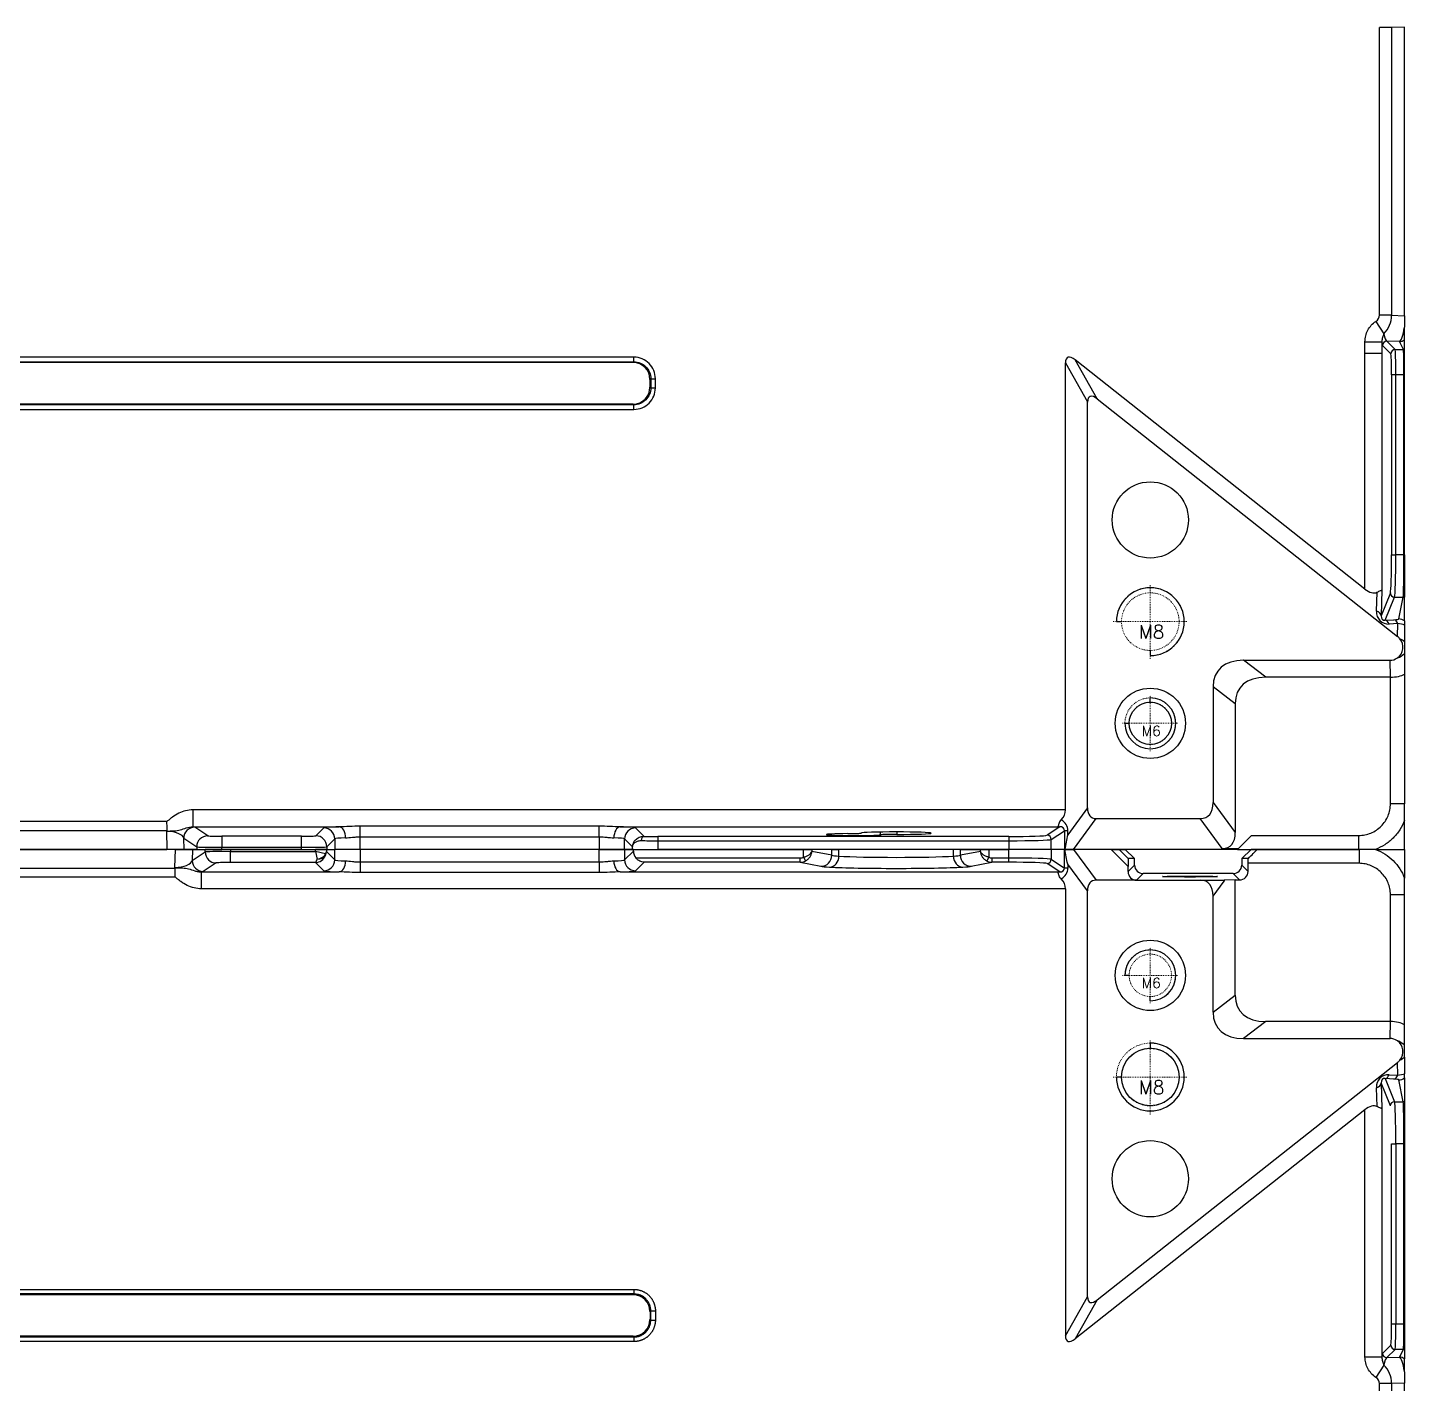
# Model space of a CAD drawing. Header units: millimetres. Extents: x 389 to 17466, y 310 to 5904.
# Drawn here: x 14890.4 to 15053, y 4630.6 to 4790.6 of the extents above; entities that cross this region are included whole.
import ezdxf

# ---------------------------------------------------------------- set-up
doc = ezdxf.new("R2010")
doc.units = ezdxf.units.MM
doc.linetypes.add('CENTER', pattern=[0.6, 0.375, -0.075, 0.075, -0.075])
doc.linetypes.add('HIDDEN', pattern=[0.2, 0.1, -0.1])
doc.layers.add('screw', color=33, linetype='Continuous', lineweight=13)
doc.styles.add('TXT', font='txt.shx', dxfattribs={"bigfont": 'gbcbig.shx'})

# ---------------------------------------------------------------- blocks, each defined once
blk = doc.blocks.new('screw_m8_g')
at = {"layer": 'screw', "color": 1, "linetype": 'CENTER', "lineweight": 18, "ltscale": 0.16}
for p, q in [((0, -4.4), (0, 4.4)), ((-4.4, 0), (4.4, 0))]:
    blk.add_line(p, q, dxfattribs=at)
at = {"layer": 'screw', "color": 33, "linetype": 'HIDDEN', "lineweight": 18, "ltscale": 0.16}
blk.add_circle((0, 0), 3.4, dxfattribs=at)
at = {"layer": 'screw', "color": 92, "linetype": 'HIDDEN', "lineweight": 18, "ltscale": 0.16}
blk.add_arc((0, 0), 4, 270, 180, dxfattribs=at)
at = {"layer": 'screw', "color": 6, "lineweight": 18, "style": 'TXT'}
blk.add_text('M8', height=1.6, dxfattribs=at).set_placement((-1.36, -2))
blk = doc.blocks.new('screw_m6_g')
at = {"layer": 'screw', "color": 1, "linetype": 'CENTER', "lineweight": 18, "ltscale": 0.12}
for p, q in [((0, -3.3), (0, 3.3)), ((-3.3, 0), (3.3, 0))]:
    blk.add_line(p, q, dxfattribs=at)
at = {"layer": 'screw', "color": 33, "linetype": 'HIDDEN', "lineweight": 18, "ltscale": 0.12}
blk.add_circle((0, 0), 2.5, dxfattribs=at)
at = {"layer": 'screw', "color": 92, "linetype": 'HIDDEN', "lineweight": 18, "ltscale": 0.12}
blk.add_arc((0, 0), 3, 270, 180, dxfattribs=at)
at = {"layer": 'screw', "color": 6, "lineweight": 18, "style": 'TXT'}
blk.add_text('M6', height=1.2, dxfattribs=at).set_placement((-1.02, -1.5))
blk = doc.blocks.new('YTGUH')
at = {"color": 9, "linetype": 'Continuous', "true_color": 0xc7c8ca}
for p, q in [((1930.43, 1009.18), (1930.43, 1043.13)), ((1931.84, 1043.13), (1930.43, 1043.13)), ((1933.36, 1043.18), (1931.84, 1043.13)), ((1931.84, 1043.13), (1931.84, 1009.18)), ((1933.36, 1009.13), (1933.36, 1043.18)), ((1929.98, 1008.46), (1930.92, 1007)), ((1931.84, 1009.18), (1930.43, 1009.18)), ((1931.84, 1009.18), (1933.36, 1009.13)), ((1933.36, 1009.13), (1933.36, 1007.79)), ((1932.77, 1006.08), (1931.28, 1006.13)), ((1931.28, 1006.13), (1932.25, 1005.15)), ((1933.36, 1005.16), (1933.36, 1006.26)), ((1928.7, 1004.71), (1928.7, 1006.06)), ((1928.7, 1006.06), (1930.7, 1006.06)), ((1928.7, 976.87), (1928.7, 1004.71)), ((1928.7, 1004.71), (1930.7, 1004.71)), ((1930.7, 1006.06), (1930.7, 1004.71)), ((1930.7, 1004.71), (1930.7, 976.79)), ((1931.75, 1004.65), (1930.78, 1005.63)), ((1932.25, 1005.15), (1933.24, 1005.15)), ((1933.24, 1005.15), (1932.77, 1006.08)), ((1842.4, 1004.23), (1704.31, 1004.23)), ((1704.31, 1003.69), (1842.4, 1003.69)), ((1842.32, 1003.61), (1704.39, 1003.61)), ((1842.4, 1003.69), (1842.32, 1003.61)), ((1842.4, 1003.69), (1842.4, 1004.23)), ((1893.34, 1003.56), (1895.94, 998.95)), ((1893.34, 950.81), (1893.34, 1003.56)), ((1897.1, 999.31), (1894.5, 1003.92)), ((1928.7, 976.87), (1894.5, 1003.92)), ((1844.31, 1001.61), (1844.4, 1001.7)), ((1844.31, 1000.7), (1844.31, 1001.61)), ((1844.4, 1001.7), (1844.4, 1000.61)), ((1844.4, 1001.7), (1844.94, 1001.7)), ((1844.94, 1000.61), (1844.94, 1001.7)), ((1931.84, 1002.16), (1931.84, 980.91)), ((1932.34, 1002.16), (1931.84, 1002.16)), ((1932.34, 980.91), (1932.34, 1002.16)), ((1933.3, 1002.16), (1932.34, 1002.16)), ((1933.3, 980.91), (1933.3, 1002.16)), ((1933.3, 1002.16), (1933.36, 1002.16)), ((1933.36, 980.91), (1933.36, 1002.16)), ((1844.4, 1000.61), (1844.31, 1000.7)), ((1844.4, 1000.61), (1844.94, 1000.61)), ((1842.4, 998.62), (1704.31, 998.62)), ((1704.31, 998.08), (1842.4, 998.08)), ((1842.32, 998.71), (1704.39, 998.71)), ((1842.32, 998.71), (1842.4, 998.62)), ((1842.4, 998.08), (1842.4, 998.62)), ((1895.94, 951.05), (1895.94, 998.95)), ((1897.1, 999.31), (1932.54, 971.29)), ((1931.84, 980.91), (1932.34, 980.91)), ((1933.3, 980.91), (1932.34, 980.91)), ((1933.3, 980.91), (1933.36, 980.91)), ((1930.05, 974.28), (1930.12, 976.5)), ((1930.7, 976.79), (1930.61, 973.72)), ((1931.7, 976.43), (1930.61, 973.72)), ((1931.1, 973.19), (1932.19, 975.93)), ((1932.19, 975.93), (1933.21, 975.93)), ((1932.69, 973.36), (1933.21, 975.93)), ((1933.36, 973.11), (1933.36, 975.92)), ((1899.36, 973.03), (1899.96, 973.03)), ((1931.1, 973.19), (1932.12, 973.25)), ((1932.56, 972.81), (1931.54, 972.75)), ((1932.54, 971.29), (1932.56, 972.81)), ((1933.36, 972.63), (1933.36, 970.66)), ((1933.36, 970.66), (1933.36, 969.28)), ((1903.36, 969.63), (1903.36, 969.03)), ((1933.36, 969.28), (1933.36, 966.84)), ((1914.37, 968.47), (1931.66, 968.47)), ((1916.98, 966.47), (1914.37, 968.47)), ((1931.7, 966.47), (1931.66, 968.47)), ((1931.7, 966.47), (1916.98, 966.47)), ((1931.71, 951.55), (1931.71, 966.47)), ((1933.36, 966.84), (1933.36, 951.55)), ((1903.36, 963.53), (1903.36, 964.03)), ((1910.77, 965.36), (1910.77, 951.68)), ((1910.77, 965.36), (1913.37, 963.36)), ((1913.37, 963.36), (1913.37, 948.14)), ((1900.36, 961.03), (1900.86, 961.03)), ((1895.94, 951.05), (1893.61, 947.89)), ((1910.77, 951.68), (1913.37, 948.14)), ((1933.36, 951.55), (1931.71, 951.55)), ((1787.22, 949.43), (1759.49, 949.43)), ((1790.35, 950.81), (1790.35, 948.81)), ((1893.34, 950.81), (1790.35, 950.81)), ((1894.28, 946.16), (1896.96, 949.79)), ((1896.96, 949.79), (1909.24, 949.79)), ((1911.85, 946.26), (1909.24, 949.79)), ((1759.44, 948.37), (1787.27, 948.37)), ((1787.25, 948.32), (1787.21, 948.3)), ((1787.21, 948.3), (1787.28, 946.16)), ((1790.35, 948.81), (1807.62, 948.81)), ((1792.09, 947.76), (1790.56, 948.77)), ((1803.16, 947.7), (1793.78, 947.7)), ((1793.78, 947.7), (1793.78, 946.4)), ((1803.16, 946.4), (1803.16, 947.7)), ((1805.8, 948.69), (1804.86, 947.76)), ((1838.3, 948.89), (1810.09, 948.89)), ((1810.09, 947.63), (1810.09, 948.89)), ((1810.09, 947.63), (1838.3, 947.63)), ((1810.09, 946.16), (1810.09, 947.63)), ((1838.3, 947.63), (1838.3, 948.89)), ((1838.3, 947.63), (1838.3, 946.16)), ((1840.78, 948.81), (1892.42, 948.81)), ((1843.6, 947.69), (1842.6, 948.69)), ((1886.67, 947.67), (1845.23, 947.67)), ((1845.23, 947.67), (1845.23, 947.17)), ((1871.53, 947.88), (1871.53, 948.2)), ((1873.44, 948.22), (1873.44, 947.93)), ((1886.67, 947.67), (1886.67, 947.17)), ((1892.66, 948.82), (1891.17, 947.82)), ((1891.66, 947.32), (1893.22, 948.36)), ((1892.42, 948.81), (1892.66, 948.82)), ((1893.22, 948.36), (1893.22, 946.16)), ((1893.61, 948.36), (1893.22, 948.36)), ((1893.61, 947.89), (1893.61, 948.36)), ((1913.76, 946.26), (1915.3, 947.8)), ((1915.3, 947.8), (1927.97, 947.8)), ((1927.97, 946.16), (1927.97, 947.8)), ((1788.28, 946.16), (1758.43, 946.16)), ((1759.43, 946.16), (1787.28, 946.16)), ((1789.31, 946.16), (1787.28, 946.16)), ((1788.21, 944.02), (1788.28, 946.16)), ((1788.28, 946.16), (1790.31, 946.16)), ((1789.31, 946.16), (1789.27, 947.47)), ((1789.27, 947.47), (1790.79, 946.46)), ((1790.79, 946.16), (1789.31, 946.16)), ((1790.31, 946.16), (1790.27, 944.84)), ((1790.31, 946.16), (1791.79, 946.16)), ((1790.79, 946.46), (1790.79, 946.16)), ((1790.79, 946.16), (1793.78, 946.16)), ((1791.79, 945.85), (1791.79, 946.16)), ((1794.78, 946.16), (1791.79, 946.16)), ((1793.78, 946.16), (1793.78, 946.4)), ((1793.78, 946.4), (1803.16, 946.4)), ((1803.16, 946.16), (1793.78, 946.16)), ((1794.78, 946.16), (1794.78, 945.91)), ((1794.78, 946.16), (1804.8, 946.16)), ((1803.16, 946.16), (1803.16, 946.4)), ((1803.16, 946.16), (1806.16, 946.16)), ((1804.8, 945.91), (1804.8, 946.16)), ((1806.1, 946.16), (1804.8, 946.16)), ((1806.1, 946.16), (1806.1, 945.91)), ((1806.1, 946.16), (1807.1, 946.16)), ((1806.16, 946.46), (1807.1, 947.39)), ((1806.16, 946.46), (1806.16, 946.16)), ((1806.16, 946.16), (1807.1, 946.16)), ((1807.1, 947.39), (1807.1, 946.16)), ((1810.09, 946.16), (1807.1, 946.16)), ((1807.1, 944.92), (1807.1, 946.16)), ((1810.09, 946.16), (1807.1, 946.16)), ((1838.3, 946.16), (1810.09, 946.16)), ((1810.09, 946.16), (1810.09, 944.68)), ((1838.3, 946.16), (1810.09, 946.16)), ((1841.3, 946.16), (1838.3, 946.16)), ((1838.3, 944.68), (1838.3, 946.16)), ((1838.3, 946.16), (1841.3, 946.16)), ((1841.3, 946.16), (1841.3, 947.39)), ((1841.3, 947.39), (1842.23, 946.46)), ((1841.3, 946.16), (1842.23, 946.16)), ((1841.3, 946.16), (1841.3, 944.92)), ((1842.34, 946.16), (1841.3, 946.16)), ((1841.3, 944.92), (1842.34, 945.95)), ((1842.23, 946.16), (1842.23, 946.46)), ((1842.23, 946.16), (1845.23, 946.16)), ((1842.34, 945.95), (1842.34, 946.16)), ((1842.34, 946.16), (1862.43, 946.16)), ((1845.23, 947.17), (1886.67, 947.17)), ((1845.23, 947.17), (1845.23, 946.16)), ((1886.67, 946.16), (1845.23, 946.16)), ((1862.43, 945.24), (1862.43, 946.16)), ((1862.43, 946.16), (1863.41, 946.16)), ((1863.41, 946.16), (1863.41, 945.92)), ((1865.76, 946.16), (1863.41, 946.16)), ((1865.76, 945.46), (1865.76, 946.16)), ((1865.76, 946.16), (1866.59, 946.16)), ((1866.59, 945.36), (1866.59, 946.16)), ((1880.12, 946.16), (1866.59, 946.16)), ((1880.12, 945.36), (1880.12, 946.16)), ((1880.95, 946.16), (1880.12, 946.16)), ((1880.95, 945.46), (1880.95, 946.16)), ((1880.95, 946.16), (1883.3, 946.16)), ((1883.3, 945.92), (1883.3, 946.16)), ((1883.3, 946.16), (1884.28, 946.16)), ((1884.28, 946.16), (1884.28, 945.24)), ((1884.28, 946.16), (1886.67, 946.16)), ((1886.67, 947.17), (1886.67, 946.16)), ((1891.66, 946.16), (1886.67, 946.16)), ((1886.67, 945.14), (1886.67, 946.16)), ((1891.66, 946.16), (1886.67, 946.16)), ((1891.66, 946.16), (1891.66, 947.32)), ((1893.22, 946.16), (1891.66, 946.16)), ((1891.66, 946.16), (1891.66, 944.99)), ((1893.22, 946.16), (1891.66, 946.16)), ((1893.22, 946.16), (1893.28, 946.16)), ((1893.22, 943.95), (1893.22, 946.16)), ((1893.28, 946.16), (1893.22, 946.16)), ((1894.28, 946.16), (1893.28, 946.16)), ((1893.28, 946.16), (1894.28, 946.16)), ((1913.66, 946.16), (1894.28, 946.16)), ((1894.28, 946.16), (1896.96, 942.52)), ((1898.75, 946.16), (1894.28, 946.16)), ((1900.74, 944.15), (1898.75, 946.16)), ((1898.75, 946.16), (1899.67, 946.16)), ((1899.67, 946.16), (1900.76, 945.06)), ((1899.67, 946.16), (1900.41, 946.16)), ((1900.41, 946.16), (1901.51, 945.06)), ((1911.85, 946.26), (1913.76, 946.26)), ((1913.66, 946.16), (1913.76, 946.26)), ((1913.66, 946.16), (1927.97, 946.16)), ((1914.15, 945.06), (1915.25, 946.16)), ((1915.98, 946.16), (1915.25, 946.16)), ((1928, 946.16), (1915.98, 946.16)), ((1928, 946.16), (1928, 944.51)), ((1790.27, 944.84), (1791.79, 945.85)), ((1793.09, 944.56), (1791.56, 943.54)), ((1794.78, 945.91), (1804.8, 945.91)), ((1794.78, 944.61), (1794.78, 945.91)), ((1804.8, 944.61), (1794.78, 944.61)), ((1806, 945.63), (1804.8, 945.91)), ((1804.8, 945.91), (1805.01, 945.02)), ((1805.8, 943.62), (1804.8, 944.61)), ((1806.1, 945.91), (1807.1, 944.92)), ((1810.09, 944.68), (1838.3, 944.68)), ((1810.09, 944.68), (1810.09, 943.43)), ((1838.3, 944.68), (1838.3, 943.43)), ((1843.62, 944.64), (1842.6, 943.62)), ((1842.62, 945.14), (1862.04, 945.14)), ((1862.04, 944.64), (1843.62, 944.64)), ((1862.04, 944.64), (1862.04, 945.14)), ((1862.04, 944.64), (1864.48, 944.16)), ((1862.43, 945.24), (1862.66, 944.8)), ((1865.76, 945.46), (1863.41, 945.92)), ((1883.3, 945.92), (1880.95, 945.46)), ((1882.23, 944.16), (1884.67, 944.64)), ((1884.28, 945.24), (1884.05, 944.8)), ((1884.67, 945.14), (1884.67, 944.64)), ((1884.67, 945.14), (1886.67, 945.14)), ((1886.67, 944.64), (1884.67, 944.64)), ((1886.67, 944.64), (1886.67, 945.14)), ((1892.66, 943.49), (1891.17, 944.49)), ((1891.66, 944.99), (1893.22, 943.95)), ((1893.61, 944.42), (1893.61, 943.95)), ((1895.94, 941.26), (1893.61, 944.42)), ((1901.51, 945.06), (1900.76, 945.06)), ((1901.51, 944.3), (1901.51, 945.06)), ((1914.86, 945.06), (1914.15, 945.06)), ((1914.15, 945.06), (1914.15, 944.3)), ((1914.9, 945.06), (1914.86, 945.06)), ((1914.9, 944.01), (1914.9, 944.51)), ((1928, 944.51), (1914.9, 944.51)), ((1758.44, 943.94), (1788.27, 943.94)), ((1788.22, 942.88), (1758.49, 942.88)), ((1788.25, 943.99), (1788.21, 944.02)), ((1791.35, 943.5), (1807.62, 943.5)), ((1791.35, 941.5), (1791.35, 943.5)), ((1838.3, 943.43), (1810.09, 943.43)), ((1840.78, 943.5), (1892.42, 943.5)), ((1892.42, 943.5), (1892.66, 943.49)), ((1893.61, 943.95), (1893.22, 943.95)), ((1900.74, 943.53), (1901.51, 944.3)), ((1900.74, 943.53), (1900.74, 944.15)), ((1902.51, 943.3), (1901.73, 942.52)), ((1913.15, 943.3), (1902.51, 943.3)), ((1913.9, 942.55), (1913.15, 943.3)), ((1914.15, 944.3), (1914.9, 943.55)), ((1914.9, 943.55), (1914.9, 944.01)), ((1893.34, 941.5), (1791.35, 941.5)), ((1893.34, 941.5), (1893.34, 888.75)), ((1895.94, 893.36), (1895.94, 941.26)), ((1901.73, 942.52), (1896.96, 942.52)), ((1901.73, 942.52), (1909.24, 942.52)), ((1910.77, 940.63), (1912.07, 942.4)), ((1913.37, 942.55), (1912.07, 942.54)), ((1912.07, 942.54), (1912.07, 942.54)), ((1912.07, 942.54), (1912.07, 942.4)), ((1913.37, 942.55), (1913.9, 942.55)), ((1913.37, 928.95), (1913.37, 942.55)), ((1910.77, 926.95), (1910.77, 940.63)), ((1931.71, 925.84), (1931.71, 940.8)), ((1933.36, 940.8), (1931.71, 940.8)), ((1933.36, 925.47), (1933.36, 940.8)), ((1900.86, 931.29), (1900.36, 931.29)), ((1903.36, 928.29), (1903.36, 928.79)), ((1910.77, 926.95), (1913.37, 928.95)), ((1916.98, 925.84), (1914.37, 923.84)), ((1931.7, 925.84), (1916.98, 925.84)), ((1931.66, 923.84), (1931.7, 925.84)), ((1933.36, 923.03), (1933.36, 925.47)), ((1903.36, 923.29), (1903.36, 922.69)), ((1914.37, 923.84), (1931.66, 923.84)), ((1933.36, 921.65), (1933.36, 923.03)), ((1933.36, 921.65), (1933.36, 919.68)), ((1897.1, 893.01), (1932.54, 921.02)), ((1932.56, 919.5), (1932.54, 921.02)), ((1899.96, 919.29), (1899.36, 919.29)), ((1930.61, 918.59), (1930.7, 915.53)), ((1931.7, 915.88), (1930.61, 918.59)), ((1932.12, 919.06), (1931.1, 919.12)), ((1931.1, 919.12), (1932.19, 916.38)), ((1931.54, 919.56), (1932.56, 919.5)), ((1933.21, 916.38), (1932.69, 918.95)), ((1933.36, 919.2), (1933.36, 916.39)), ((1930.12, 915.81), (1930.05, 918.03)), ((1928.7, 915.44), (1894.5, 888.39)), ((1928.7, 886.25), (1928.7, 915.44)), ((1930.7, 915.53), (1930.7, 886.25)), ((1932.19, 916.38), (1933.21, 916.38)), ((1931.84, 890.16), (1931.84, 911.4)), ((1931.84, 911.4), (1932.34, 911.4)), ((1932.34, 911.4), (1932.34, 890.16)), ((1933.3, 911.4), (1932.34, 911.4)), ((1933.3, 890.16), (1933.3, 911.4)), ((1933.3, 911.4), (1933.36, 911.4)), ((1933.36, 911.4), (1933.36, 890.16)), ((1704.31, 894.23), (1842.4, 894.23)), ((1842.4, 894.23), (1842.4, 893.69)), ((1842.4, 893.69), (1704.31, 893.69)), ((1842.32, 893.61), (1704.39, 893.61)), ((1842.32, 893.61), (1842.4, 893.69)), ((1893.34, 888.75), (1895.94, 893.36)), ((1897.1, 893.01), (1894.5, 888.39)), ((1844.4, 891.7), (1844.31, 891.61)), ((1844.31, 891.61), (1844.31, 890.7)), ((1844.31, 890.7), (1844.4, 890.61)), ((1844.4, 890.61), (1844.4, 891.7)), ((1844.4, 891.7), (1844.94, 891.7)), ((1844.94, 891.7), (1844.94, 890.61)), ((1844.4, 890.61), (1844.94, 890.61)), ((1931.84, 890.16), (1932.34, 890.16)), ((1932.34, 890.16), (1933.3, 890.16)), ((1933.3, 890.16), (1933.36, 890.16)), ((1704.31, 888.62), (1842.4, 888.62)), ((1842.4, 888.08), (1704.31, 888.08)), ((1842.32, 888.71), (1704.39, 888.71)), ((1842.4, 888.62), (1842.32, 888.71)), ((1842.4, 888.62), (1842.4, 888.08)), ((1930.78, 886.68), (1931.75, 887.66)), ((1930.7, 886.25), (1928.7, 886.25)), ((1932.25, 887.16), (1931.28, 886.18)), ((1931.28, 886.18), (1932.77, 886.23)), ((1933.24, 887.16), (1932.25, 887.16)), ((1932.77, 886.23), (1933.24, 887.16)), ((1933.36, 887.15), (1933.36, 886.05)), ((1933.36, 884.52), (1933.36, 886.05)), ((1930.92, 885.31), (1929.98, 883.85)), ((1933.36, 884.52), (1933.36, 883.18)), ((1930.43, 849.18), (1930.43, 883.13)), ((1931.84, 883.13), (1930.43, 883.13)), ((1933.36, 883.18), (1931.84, 883.13)), ((1931.84, 883.13), (1931.84, 849.18)), ((1933.36, 849.13), (1933.36, 883.18))]:
    blk.add_line(p, q, dxfattribs=at)
for centre, radius in [((1903.36, 985.03), 4.5), ((1903.36, 961.03), 4.15), ((1903.36, 931.29), 4.15), ((1903.36, 907.29), 4.5)]:
    blk.add_circle(centre, radius, dxfattribs=at)
for centre, radius, start, end in [((1903.36, 973.03), 4, 270, 180), ((1903.36, 973.03), 3.4, 180, 180.0001), ((1931.66, 970.01), 1.53, 304.2742, 40.7405), ((1903.36, 961.03), 3, 180, 90), ((1903.36, 961.03), 2.5, 90, 89.9999), ((1903.36, 931.29), 3, 270, 180), ((1903.36, 931.29), 2.5, 180, 180.0001), ((1903.36, 919.29), 4, 180, 90), ((1931.66, 922.3), 1.53, 319.2595, 55.7258), ((1903.36, 919.29), 3.4, 90, 89.9999)]:
    blk.add_arc(centre, radius, start, end, dxfattribs=at)
for centre, major_axis, ratio, start_param, end_param in [((1929.01, 1009.21), (1.41, -0.05), 0.706891, 5.49138, 6.307865), ((1929.01, 1009.21), (0.1, 3), 0.942809, 3.920583, 4.737069), ((1932.77, 1009.08), (0.03, 3), 0.218747, 3.185509, 4.27169), ((1931.28, 1005.63), (0.354, 0.354), 0.998783, 0.786007, 2.355586), ((1931.28, 1009.13), (-0.03, 3), 0.177208, 2.354878, 3.084509), ((1932.77, 1007.08), (-0.894, -0.447), 0.999239, 1.107575, 1.728982), ((1930.78, 1009.13), (0, 3.5), 0.051121, 2.637545, 3.090378), ((1932.25, 1004.65), (0.354, 0.354), 0.998783, 0.786007, 2.355586), ((1931.75, 1002.16), (0, 2.5), 0.034921, 4.712389, 6.248279), ((1932.25, 1002.16), (0, 3), 0.029101, 4.712389, 6.248279), ((1933.24, 1006.15), (-0.894, -0.447), 0.999239, 1.107575, 1.228311), ((1933.23, 1002.16), (0, 3), 0.023273, 4.712389, 6.248279), ((1842.3, 1001.6), (1.42, 1.42), 0.992433, 5.501585, 7.064785), ((1894.98, 1001.73), (-1.39, 2.46), 0.35329, 5.569338, 6.841706), ((1842.3, 1000.71), (1.42, -1.42), 0.992433, 5.501585, 7.064785), ((1897.59, 997.12), (-1.39, 2.46), 0.35329, 5.569338, 6.841706), ((1931.68, 980.91), (0, 4.5), 0.034921, 3.228859, 4.712389), ((1932.18, 980.91), (0, 5), 0.031429, 3.228859, 4.712389), ((1933.2, 980.91), (0, 5), 0.020946, 3.228859, 4.712389), ((1928.7, 979.42), (-1.41, 2.92), 0.484172, 2.356194, 3.141772), ((1932.19, 976.43), (0.464, -0.185), 0.995592, 3.522886, 5.090641), ((1933.21, 974.94), (-0.981, 0.196), 0.996044, 4.759337, 4.908556), ((1931.59, 974.37), (0.81, 1.45), 0.902173, 2.097303, 3.665057), ((1929.62, 973.72), (1, -0.028), 0.62541, 0.044741, 1.134215), ((1931.15, 973.82), (0.316, 0.584), 0.749129, 2.10575, 3.673505), ((1931.1, 972.2), (-0.058, 0.998), 0.553603, 5.268923, 6.178337), ((1931.69, 973.36), (1, 0), 0.119965, 5.155981, 6.2591), ((1932.12, 972.26), (-0.058, 0.998), 0.553603, 5.268923, 6.178337), ((1931.69, 972.36), (-2, 0.01), 0.250652, 3.733385, 4.264997), ((1932.69, 972.36), (-0.981, 0.196), 0.996044, 4.185297, 4.908556), ((1931.64, 968.4), (0.04, 3.22), 0.621326, 5.671486, 5.837782), ((1931.66, 970.01), (-2, 0.03), 0.621326, 3.710493, 4.100689), ((1931.64, 971.3), (0.05, -2.83), 0.707053, 6.270844, 6.717613), ((1931.66, 970.01), (2, 0.03), 0.707053, 5.146817, 5.710572), ((1918.98, 961.4), (7.63, -5.85), 0.519988, 2.546017, 3.521237), ((1921.59, 959.4), (7.63, -5.85), 0.519988, 2.546017, 3.521237), ((1931.67, 969.3), (0.05, -2.83), 0.707053, 6.270844, 6.275957), ((1931.71, 967.3), (2, 0.02), 0.414169, 4.708775, 5.676033), ((1899.23, 953.86), (2.86, 3.89), 0.414284, 2.629407, 3.437875), ((1905.84, 955.89), (-4.3, 5.83), 0.414284, 2.845311, 3.653779), ((1890.73, 950.81), (-2.61, 0), 0.767327, 2.512853, 3.141593), ((1892.05, 948.32), (1.5, 0.48), 0.950312, 5.986054, 7.026993), ((1787.27, 947.46), (-2, 0.07), 0.41429, 3.231325, 4.757818), ((1790.56, 947.47), (-0.72, -1.08), 0.998023, 3.730274, 5.299244), ((1787.27, 948.76), (-3.3, 0), 0.042162, 3.204893, 3.507282), ((1792.09, 946.46), (-0.72, -1.08), 0.998023, 3.730274, 5.299244), ((1793.78, 947.76), (-1.7, 0), 0.034921, 0.05236, 1.570796), ((1803.16, 947.76), (-1.7, 0), 0.034921, 1.570796, 3.106686), ((1804.86, 946.46), (0.919, -0.919), 0.998783, 0.786007, 2.355586), ((1810.09, 948.69), (-4.3, 0), 0.034921, 5.326162, 6.248279), ((1805.8, 947.39), (-0.919, 0.919), 0.998783, 3.9276, 5.497178), ((1807.62, 947.51), (-0.03, 1.3), 0.575839, 4.698222, 6.240485), ((1840.78, 947.51), (0.03, 1.3), 0.575839, 0.0427, 1.584963), ((1838.3, 948.69), (-4.3, 0), 0.034921, 3.176499, 4.098616), ((1842.6, 947.39), (0.919, 0.919), 0.998783, 0.786007, 2.355586), ((1843.6, 947.19), (0.015, 0.5), 0.654228, 0.046162, 1.590566), ((1845.23, 947.76), (-2.5, 0), 0.034921, 0.857409, 1.570796), ((1868.36, 947.9), (-3.25, 0), 0.034921, 4.932997, 9.204313), ((1873.36, 948.07), (-4.15, 0), 0.034921, 1.590802, 6.263213), ((1886.67, 947.83), (-4.5, 0), 0.034921, 1.570796, 3.089233), ((1891.17, 947.32), (0.277, -0.416), 0.998023, 0.983941, 2.552911), ((1892.66, 949.82), (-0.027, 1), 0.608624, 2.799613, 3.097594), ((1892.66, 948.32), (0.543, 0.187), 0.861051, 5.99218, 7.56115), ((1908.45, 952.35), (-4.3, 5.83), 0.414284, 2.845311, 3.653779), ((1793.78, 946.46), (-3, 0), 0.019788, 0.05236, 1.570796), ((1803.16, 946.46), (-3, 0), 0.019788, 1.570796, 3.106686), ((1810.09, 947.39), (-3, 0), 0.050053, 5.326162, 6.248279), ((1838.3, 947.39), (-3, 0), 0.050053, 3.176499, 4.098616), ((1843.64, 945.96), (-0.92, -0.92), 0.998783, 5.498396, 6.177197), ((1845.23, 947.26), (-3, 0), 0.029101, 0.857409, 1.570796), ((1886.67, 947.33), (-5, 0), 0.031429, 1.570796, 3.089233), ((1914.32, 944.51), (2, 2), 0.008726, 4.997973, 5.688376), ((1788.27, 944.85), (2, 0.07), 0.41429, 4.66696, 6.193453), ((1791.56, 944.84), (-0.72, 1.08), 0.998023, 0.983941, 2.552911), ((1794.78, 945.85), (-3, 0), 0.019788, 4.712389, 6.230825), ((1793.09, 945.85), (-0.72, 1.08), 0.998023, 0.983941, 2.552911), ((1794.78, 944.55), (-1.7, 0), 0.034921, 4.712389, 6.230825), ((1804.8, 945.91), (0.54, 1.19), 0.988133, 3.572817, 4.783775), ((1804.8, 945.91), (0.01, 1.3), 0.222706, 3.178322, 3.963111), ((1805.8, 944.92), (-0.919, -0.919), 0.998783, 0.786007, 2.355586), ((1804.8, 945.91), (1.3, 0.04), 0.593526, 5.870649, 6.229269), ((1805.54, 945.64), (-0.46, 0.195), 0.685021, 3.203282, 3.695879), ((1805.54, 945.63), (0.456, -0.205), 0.69482, 0.078462, 0.573236), ((1804.8, 945.91), (1.2, 0.51), 0.96994, 5.512051, 5.870672), ((1810.09, 944.92), (-3, 0), 0.050053, 0.034907, 0.957024), ((1807.62, 944.8), (-0.03, -1.3), 0.575839, 0.0427, 1.584963), ((1838.3, 944.92), (-3, 0), 0.050053, 2.184569, 3.106686), ((1840.78, 944.8), (0.03, -1.3), 0.575839, 4.698222, 6.240485), ((1842.6, 944.92), (0.919, -0.919), 0.998783, 3.9276, 5.497178), ((1862.04, 945.94), (-0.797, 0.158), 0.984226, 1.769364, 2.267987), ((1862.04, 945.94), (-1.28, 0.25), 0.996219, 1.769364, 2.267987), ((1864.48, 945.46), (0.25, 1.28), 0.984226, 3.340161, 4.904897), ((1865.5, 945.36), (0.07, 1.3), 0.844803, 3.206862, 4.759004), ((1871.67, 945.5), (-6, 0), 0.042487, 0.174533, 0.563912), ((1873.36, 945.54), (-8, 0), 0.040595, 0.563912, 2.57768), ((1875.05, 945.5), (-6, 0), 0.042487, 2.57768, 2.96706), ((1881.22, 945.36), (-0.07, 1.3), 0.844803, 1.524182, 3.076323), ((1882.23, 945.46), (-0.25, 1.28), 0.984226, 1.378289, 2.943025), ((1884.67, 945.94), (1.28, 0.25), 0.996219, 4.015198, 4.513821), ((1884.67, 945.94), (-0.797, -0.158), 0.984226, 0.873605, 1.372228), ((1886.67, 944.98), (-5, 0), 0.031429, 3.193953, 4.712389), ((1886.67, 944.48), (-4.5, 0), 0.034921, 3.193953, 4.712389), ((1891.17, 944.99), (0.277, 0.416), 0.998023, 3.730274, 5.299244), ((1900.76, 943.64), (0.01, 1.41), 0.013235, 0.000063, 1.203911), ((1914.86, 944.51), (0, 2), 0.017455, 4.712389, 4.989245), ((1788.27, 943.55), (3.3, 0), 0.042162, 5.917496, 6.219885), ((1810.09, 943.62), (-4.3, 0), 0.034921, 0.034907, 0.957024), ((1838.3, 943.62), (-4.3, 0), 0.034921, 2.184569, 3.106686), ((1871.67, 944.2), (-7.3, 0), 0.034921, 0.174533, 0.563912), ((1873.36, 944.24), (-9.3, 0), 0.034921, 0.563912, 2.57768), ((1875.05, 944.2), (-7.3, 0), 0.034921, 2.57768, 2.96706), ((1892.66, 942.5), (-0.027, -1), 0.608624, 3.185591, 3.483573), ((1892.66, 944), (-0.543, 0.187), 0.861051, 1.863628, 3.432598), ((1892.05, 944), (-1.5, 0.48), 0.950312, 2.397785, 3.438724), ((1901.74, 943.53), (0.397, 0.931), 0.985858, 1.968767, 3.539259), ((1902.51, 944.3), (0.707, 0.707), 0.999695, 2.356347, 3.926839), ((1913.15, 944.3), (0.707, -0.707), 0.999695, 5.497939, 7.068431), ((1913.9, 943.55), (0.707, -0.707), 0.999695, 5.497939, 7.068431), ((1890.73, 941.5), (-2.61, 0), 0.767327, 3.141593, 3.770332), ((1899.23, 938.45), (2.86, -3.89), 0.414284, 2.845311, 3.653779), ((1910.38, 942.58), (3.74, 0.02), 0.015482, 4.404581, 5.182038), ((1905.84, 936.42), (-4.3, -5.83), 0.414284, 2.629407, 3.437875), ((1907.14, 938.19), (-4.3, -5.83), 0.414284, 2.629407, 2.660418), ((1921.59, 932.91), (7.63, 5.85), 0.519988, 2.761948, 3.737168), ((1918.98, 930.91), (7.63, 5.85), 0.519988, 2.761948, 3.737168), ((1931.67, 923.01), (-0.05, -2.83), 0.707053, 3.148821, 3.153934), ((1931.71, 925.01), (-2, 0.02), 0.414169, 3.748745, 4.716003), ((1931.64, 921.01), (-0.05, -2.83), 0.707053, 2.707165, 3.153934), ((1931.66, 922.3), (2, -0.03), 0.707053, 0.572613, 1.136369), ((1931.66, 922.3), (2, 0.03), 0.621326, 5.324089, 5.714285), ((1931.64, 923.91), (0.04, -3.22), 0.621326, 0.445403, 0.6117), ((1931.59, 917.94), (-0.81, 1.45), 0.902173, 5.759721, 7.327475), ((1929.62, 918.59), (1, 0.028), 0.62541, 5.14897, 6.238444), ((1931.15, 918.49), (-0.316, 0.584), 0.749129, 5.751273, 7.319028), ((1931.1, 920.11), (-0.058, -0.998), 0.553603, 0.104848, 1.014262), ((1932.12, 920.05), (-0.058, -0.998), 0.553603, 0.104848, 1.014262), ((1931.69, 918.95), (-1, 0), 0.119965, 3.165678, 4.268797), ((1931.69, 919.95), (2, 0.01), 0.250652, 5.159781, 5.691393), ((1932.69, 919.95), (-0.981, -0.196), 0.996044, 1.374629, 2.097888), ((1928.7, 912.89), (1.41, 2.92), 0.484172, 6.283006, 7.068583), ((1932.19, 915.88), (0.464, 0.185), 0.995592, 1.192545, 2.760299), ((1932.18, 911.4), (0, 5), 0.031429, 4.712389, 6.195919), ((1933.21, 917.38), (-0.981, -0.196), 0.996044, 1.374629, 1.523848), ((1933.2, 911.4), (0, 5), 0.020946, 4.712389, 6.195919), ((1842.3, 891.6), (1.42, 1.42), 0.992433, 5.501585, 7.064785), ((1897.59, 895.19), (-1.39, -2.46), 0.35329, 5.724665, 6.997033), ((1842.3, 890.71), (1.42, -1.42), 0.992433, 5.501585, 7.064785), ((1931.75, 890.16), (0, 2.5), 0.034921, 3.176499, 4.712389), ((1932.25, 890.16), (0, 3), 0.029101, 3.176499, 4.712389), ((1933.23, 890.16), (0, 3), 0.023273, 3.176499, 4.712389), ((1894.98, 890.58), (-1.39, -2.46), 0.35329, 5.724665, 6.997033), ((1932.25, 887.66), (-0.354, 0.354), 0.998783, 0.786007, 2.355586), ((1930.78, 883.18), (0, 3.5), 0.051121, 0.051215, 0.504047), ((1931.28, 886.68), (0.354, -0.354), 0.998783, 3.9276, 5.497178), ((1931.28, 883.18), (0.03, 3), 0.177208, 0.057084, 0.786715), ((1932.77, 885.24), (-0.894, 0.447), 0.999239, 4.554203, 5.17561), ((1932.77, 883.24), (-0.03, 3), 0.218747, 5.153088, 6.239269), ((1933.24, 886.16), (-0.894, 0.447), 0.999239, 5.054874, 5.17561), ((1929.01, 883.11), (-0.1, 3), 0.942809, 4.687709, 5.504195), ((1929.01, 883.11), (1.41, 0.05), 0.706891, 6.258505, 7.074991)]:
    blk.add_ellipse(centre, major_axis=major_axis, ratio=ratio, start_param=start_param, end_param=end_param, dxfattribs=at)
blk.add_ellipse((1908.04, 942.95), major_axis=(-3.25, 0), ratio=0.017455, dxfattribs=at)
for points, knots in [([(1928.7, 1006.06), (1928.7, 1006.3), (1928.73, 1006.53), (1928.85, 1006.99), (1928.93, 1007.21), (1929.15, 1007.63), (1929.29, 1007.83), (1929.6, 1008.18), (1929.78, 1008.33), (1929.98, 1008.46)], [0, 0, 0, 0, 0.25, 0.25, 0.5, 0.5, 0.75, 0.75, 1, 1, 1, 1]), ([(1933.36, 1006.26), (1933.36, 1006.28), (1933.36, 1006.32), (1933.36, 1006.46), (1933.36, 1006.55), (1933.36, 1006.8), (1933.36, 1006.95), (1933.36, 1007.33), (1933.36, 1007.54), (1933.36, 1007.79)], [0, 0, 0, 0, 0.25, 0.25, 0.5, 0.5, 0.75, 0.75, 1, 1, 1, 1]), ([(1930.92, 1007), (1930.85, 1006.85), (1930.8, 1006.7), (1930.72, 1006.39), (1930.7, 1006.23), (1930.7, 1006.06)], [0, 0, 0, 0, 0.5, 0.5, 1, 1, 1, 1]), ([(1933.36, 1002.16), (1933.36, 1002.54), (1933.36, 1002.93), (1933.36, 1003.46), (1933.36, 1003.63), (1933.36, 1003.96), (1933.36, 1004.11), (1933.36, 1004.38), (1933.36, 1004.51), (1933.36, 1004.73), (1933.36, 1004.82), (1933.36, 1004.98), (1933.36, 1005.04), (1933.36, 1005.13), (1933.36, 1005.15), (1933.36, 1005.16)], [0, 0, 0, 0, 0.25, 0.25, 0.375, 0.375, 0.5, 0.5, 0.625, 0.625, 0.75, 0.75, 0.875, 0.875, 1, 1, 1, 1]), ([(1844.94, 1001.7), (1844.94, 1002.03), (1844.87, 1002.36), (1844.62, 1002.98), (1844.43, 1003.26), (1843.96, 1003.73), (1843.68, 1003.91), (1843.07, 1004.17), (1842.74, 1004.23), (1842.4, 1004.23)], [0, 0, 0, 0, 0.25, 0.25, 0.5, 0.5, 0.75, 0.75, 1, 1, 1, 1]), ([(1842.4, 1003.69), (1842.66, 1003.69), (1842.93, 1003.64), (1843.41, 1003.44), (1843.63, 1003.29), (1844, 1002.92), (1844.15, 1002.7), (1844.34, 1002.22), (1844.4, 1001.96), (1844.4, 1001.7)], [0, 0, 0, 0, 0.25, 0.25, 0.5, 0.5, 0.75, 0.75, 1, 1, 1, 1]), ([(1842.4, 998.08), (1842.74, 998.08), (1843.07, 998.14), (1843.68, 998.4), (1843.96, 998.59), (1844.43, 999.06), (1844.62, 999.34), (1844.87, 999.95), (1844.94, 1000.28), (1844.94, 1000.61)], [0, 0, 0, 0, 0.25, 0.25, 0.5, 0.5, 0.75, 0.75, 1, 1, 1, 1]), ([(1844.4, 1000.61), (1844.4, 1000.35), (1844.34, 1000.09), (1844.15, 999.61), (1844, 999.39), (1843.63, 999.02), (1843.41, 998.87), (1842.93, 998.67), (1842.66, 998.62), (1842.4, 998.62)], [0, 0, 0, 0, 0.25, 0.25, 0.5, 0.5, 0.75, 0.75, 1, 1, 1, 1]), ([(1933.36, 980.91), (1933.36, 980.6), (1933.36, 980.29), (1933.36, 979.69), (1933.36, 979.39), (1933.36, 978.81), (1933.36, 978.53), (1933.36, 978.01), (1933.36, 977.76), (1933.36, 977.3), (1933.36, 977.1), (1933.36, 976.72), (1933.36, 976.56), (1933.36, 976.28), (1933.36, 976.17), (1933.36, 976.01), (1933.36, 975.95), (1933.36, 975.92)], [0, 0, 0, 0, 0.125, 0.125, 0.25, 0.25, 0.375, 0.375, 0.5, 0.5, 0.625, 0.625, 0.75, 0.75, 0.875, 0.875, 1, 1, 1, 1]), ([(1930.12, 976.5), (1930.2, 976.54), (1930.28, 976.58), (1930.42, 976.64), (1930.48, 976.66), (1930.58, 976.71), (1930.62, 976.72), (1930.68, 976.76), (1930.7, 976.77), (1930.7, 976.79)], [0, 0, 0, 0, 0.25, 0.25, 0.5, 0.5, 0.75, 0.75, 1, 1, 1, 1]), ([(1933.36, 973.11), (1933.36, 973.09), (1933.36, 973.05), (1933.36, 972.94), (1933.36, 972.9), (1933.36, 972.78), (1933.36, 972.72), (1933.36, 972.63)], [0, 0, 0, 0, 0.5, 0.5, 0.75, 0.75, 1, 1, 1, 1]), ([(1927.97, 947.8), (1928.21, 947.8), (1928.45, 947.83), (1928.93, 947.92), (1929.17, 947.99), (1929.62, 948.18), (1929.84, 948.3), (1930.25, 948.57), (1930.44, 948.73), (1930.78, 949.07), (1930.94, 949.26), (1931.21, 949.67), (1931.33, 949.89), (1931.52, 950.34), (1931.59, 950.58), (1931.68, 951.05), (1931.71, 951.3), (1931.71, 951.55)], [0, 0, 0, 0, 0.125, 0.125, 0.25, 0.25, 0.375, 0.375, 0.5, 0.5, 0.625, 0.625, 0.75, 0.75, 0.875, 0.875, 1, 1, 1, 1]), ([(1933.36, 949.58), (1933.36, 949.62), (1933.36, 949.74), (1933.36, 950.03), (1933.36, 950.21), (1933.36, 950.57), (1933.36, 950.77), (1933.36, 951.15), (1933.36, 951.35), (1933.36, 951.55)], [0, 0, 0, 0, 0.25, 0.25, 0.5, 0.5, 0.75, 0.75, 1, 1, 1, 1]), ([(1790.35, 950.81), (1790.06, 950.81), (1789.77, 950.77), (1789.21, 950.64), (1788.93, 950.54), (1788.41, 950.28), (1788.16, 950.13), (1787.8, 949.87), (1787.69, 949.78), (1787.52, 949.64), (1787.46, 949.59), (1787.38, 949.53), (1787.35, 949.5), (1787.29, 949.46), (1787.26, 949.44), (1787.22, 949.43)], [0, 0, 0, 0, 0.25, 0.25, 0.5, 0.5, 0.75, 0.75, 0.875, 0.875, 0.9375, 0.9375, 0.96875, 0.96875, 1, 1, 1, 1]), ([(1787.22, 949.43), (1787.23, 949.34), (1787.24, 949.25), (1787.25, 949.06), (1787.25, 948.97), (1787.26, 948.7), (1787.27, 948.53), (1787.27, 948.37)], [0, 0, 0, 0, 0.25, 0.25, 0.5, 0.5, 1, 1, 1, 1]), ([(1892.84, 949.63), (1892.76, 949.55), (1892.7, 949.47), (1892.61, 949.32), (1892.58, 949.24), (1892.53, 949.1), (1892.52, 949.04), (1892.5, 948.96), (1892.5, 948.94), (1892.49, 948.9), (1892.49, 948.88), (1892.48, 948.87)], [0, 0, 0, 0, 0.25, 0.25, 0.5, 0.5, 0.75, 0.75, 0.875, 0.875, 1, 1, 1, 1]), ([(1933.36, 949.58), (1933.21, 949.19), (1933.03, 948.81), (1932.58, 948.11), (1932.31, 947.78), (1931.72, 947.2), (1931.4, 946.94), (1930.69, 946.48), (1930.32, 946.3), (1929.93, 946.16)], [0, 0, 0, 0, 0.25, 0.25, 0.5, 0.5, 0.75, 0.75, 1, 1, 1, 1]), ([(1933.36, 946.16), (1933.36, 946.6), (1933.36, 947.13), (1933.36, 948.28), (1933.36, 948.9), (1933.36, 949.58)], [0, 0, 0, 0, 0.5, 0.5, 1, 1, 1, 1]), ([(1787.25, 948.32), (1787.4, 948.32), (1787.54, 948.32), (1787.83, 948.33), (1787.97, 948.33), (1788.37, 948.35), (1788.61, 948.4), (1789.08, 948.52), (1789.31, 948.61), (1789.8, 948.75), (1790.06, 948.81), (1790.35, 948.81)], [0, 0, 0, 0, 0.125, 0.125, 0.25, 0.25, 0.5, 0.5, 0.75, 0.75, 1, 1, 1, 1]), ([(1787.27, 948.37), (1787.27, 948.36), (1787.27, 948.36), (1787.27, 948.34), (1787.26, 948.34), (1787.26, 948.33), (1787.25, 948.33), (1787.25, 948.32)], [0, 0, 0, 0, 0.362071, 0.362071, 0.723957, 0.723957, 1, 1, 1, 1]), ([(1810.09, 948.89), (1809.67, 948.89), (1809.24, 948.87), (1808.41, 948.84), (1808.01, 948.82), (1807.62, 948.81)], [0, 0, 0, 0, 0.5, 0.5, 1, 1, 1, 1]), ([(1808.37, 947.51), (1808.62, 947.52), (1808.89, 947.56), (1809.33, 947.6), (1809.48, 947.61), (1809.78, 947.63), (1809.94, 947.63), (1810.09, 947.63)], [0, 0, 0, 0, 0.5, 0.5, 0.75, 0.75, 1, 1, 1, 1]), ([(1840.78, 948.81), (1840.39, 948.82), (1839.98, 948.84), (1839.15, 948.87), (1838.72, 948.89), (1838.3, 948.89)], [0, 0, 0, 0, 0.5, 0.5, 1, 1, 1, 1]), ([(1838.3, 947.63), (1838.61, 947.63), (1838.91, 947.61), (1839.35, 947.57), (1839.49, 947.55), (1839.77, 947.53), (1839.9, 947.52), (1840.03, 947.51)], [0, 0, 0, 0, 0.5, 0.5, 0.75, 0.75, 1, 1, 1, 1]), ([(1842.23, 946.46), (1842.24, 946.53), (1842.25, 946.61), (1842.28, 946.76), (1842.31, 946.83), (1842.4, 947.04), (1842.49, 947.18), (1842.72, 947.41), (1842.87, 947.51), (1843.21, 947.66), (1843.39, 947.7), (1843.6, 947.69)], [0, 0, 0, 0, 0.125, 0.125, 0.25, 0.25, 0.5, 0.5, 0.75, 0.75, 1, 1, 1, 1]), ([(1867.64, 948.01), (1867.86, 948.01), (1868.07, 948.02), (1868.45, 948.02), (1868.61, 948.03), (1868.9, 948.04), (1869.01, 948.05), (1869.16, 948.06), (1869.2, 948.07), (1869.21, 948.08)], [0, 0, 0, 0, 0.25, 0.25, 0.5, 0.5, 0.75, 0.75, 1, 1, 1, 1]), ([(1873.44, 947.93), (1873.21, 947.93), (1873, 947.93), (1872.58, 947.92), (1872.39, 947.92), (1872.04, 947.91), (1871.89, 947.9), (1871.66, 947.89), (1871.58, 947.88), (1871.53, 947.88)], [0, 0, 0, 0, 0.25, 0.25, 0.5, 0.5, 0.75, 0.75, 1, 1, 1, 1]), ([(1842.23, 946.46), (1842.24, 946.55), (1842.27, 946.63), (1842.36, 946.8), (1842.43, 946.88), (1842.6, 947.02), (1842.7, 947.08), (1842.96, 947.17), (1843.1, 947.2), (1843.27, 947.19)], [0, 0, 0, 0, 0.25, 0.25, 0.5, 0.5, 0.75, 0.75, 1, 1, 1, 1]), ([(1929.93, 946.16), (1929.91, 946.16), (1929.87, 946.16), (1929.77, 946.16), (1929.7, 946.16), (1929.48, 946.16), (1929.31, 946.16), (1928.94, 946.16), (1928.75, 946.16), (1928.36, 946.16), (1928.16, 946.16), (1927.97, 946.16)], [0, 0, 0, 0, 0.125, 0.125, 0.25, 0.25, 0.5, 0.5, 0.75, 0.75, 1, 1, 1, 1]), ([(1929.96, 946.16), (1929.94, 946.16), (1929.9, 946.16), (1929.8, 946.16), (1929.73, 946.16), (1929.51, 946.16), (1929.34, 946.16), (1928.97, 946.16), (1928.78, 946.16), (1928.4, 946.16), (1928.2, 946.16), (1928, 946.16)], [0, 0, 0, 0, 0.125, 0.125, 0.25, 0.25, 0.5, 0.5, 0.75, 0.75, 1, 1, 1, 1]), ([(1929.93, 946.16), (1930.61, 946.16), (1931.23, 946.16), (1932.38, 946.16), (1932.91, 946.16), (1933.36, 946.16)], [0, 0, 0, 0, 0.5, 0.5, 1, 1, 1, 1]), ([(1929.96, 946.16), (1930.35, 946.01), (1930.72, 945.83), (1931.42, 945.38), (1931.74, 945.12), (1932.32, 944.54), (1932.58, 944.21), (1933.03, 943.52), (1933.21, 943.15), (1933.36, 942.76)], [0, 0, 0, 0, 0.25, 0.25, 0.5, 0.5, 0.75, 0.75, 1, 1, 1, 1]), ([(1929.96, 946.16), (1930.63, 946.16), (1931.25, 946.16), (1932.39, 946.16), (1932.91, 946.16), (1933.36, 946.16)], [0, 0, 0, 0, 0.5, 0.5, 1, 1, 1, 1]), ([(1933.36, 946.16), (1933.36, 945.71), (1933.36, 945.19), (1933.36, 944.05), (1933.36, 943.43), (1933.36, 942.76)], [0, 0, 0, 0, 0.5, 0.5, 1, 1, 1, 1]), ([(1805.01, 945.02), (1805.12, 945.04), (1805.23, 945.06), (1805.44, 945.12), (1805.54, 945.17), (1805.72, 945.28), (1805.8, 945.34), (1805.92, 945.48), (1805.97, 945.55), (1806, 945.63)], [0, 0, 0, 0, 0.25, 0.25, 0.5, 0.5, 0.75, 0.75, 1, 1, 1, 1]), ([(1805.01, 945.02), (1805.12, 945.02), (1805.23, 945.02), (1805.44, 945.06), (1805.54, 945.08), (1805.72, 945.16), (1805.8, 945.21), (1805.93, 945.33), (1805.97, 945.39), (1806.01, 945.46)], [0, 0, 0, 0, 0.25, 0.25, 0.5, 0.5, 0.75, 0.75, 1, 1, 1, 1]), ([(1808.37, 944.8), (1808.62, 944.79), (1808.89, 944.76), (1809.33, 944.71), (1809.48, 944.7), (1809.78, 944.68), (1809.94, 944.68), (1810.09, 944.68)], [0, 0, 0, 0, 0.5, 0.5, 0.75, 0.75, 1, 1, 1, 1]), ([(1838.3, 944.68), (1838.61, 944.68), (1838.91, 944.7), (1839.35, 944.74), (1839.49, 944.76), (1839.77, 944.78), (1839.9, 944.8), (1840.03, 944.8)], [0, 0, 0, 0, 0.5, 0.5, 0.75, 0.75, 1, 1, 1, 1]), ([(1843.62, 944.64), (1843.44, 944.64), (1843.26, 944.68), (1843.01, 944.81), (1842.92, 944.86), (1842.77, 944.98), (1842.69, 945.06), (1842.62, 945.14)], [0, 0, 0, 0, 0.5, 0.5, 0.75, 0.75, 1, 1, 1, 1]), ([(1862.43, 945.24), (1862.56, 945.27), (1862.68, 945.31), (1862.9, 945.41), (1863, 945.47), (1863.18, 945.59), (1863.25, 945.65), (1863.36, 945.78), (1863.39, 945.85), (1863.41, 945.92)], [0, 0, 0, 0, 0.25, 0.25, 0.5, 0.5, 0.75, 0.75, 1, 1, 1, 1]), ([(1862.66, 944.8), (1862.77, 944.86), (1862.87, 944.93), (1863.05, 945.1), (1863.13, 945.19), (1863.25, 945.38), (1863.31, 945.49), (1863.38, 945.7), (1863.4, 945.81), (1863.41, 945.92)], [0, 0, 0, 0, 0.25, 0.25, 0.5, 0.5, 0.75, 0.75, 1, 1, 1, 1]), ([(1883.3, 945.92), (1883.31, 945.81), (1883.33, 945.7), (1883.41, 945.49), (1883.46, 945.38), (1883.58, 945.19), (1883.66, 945.1), (1883.84, 944.93), (1883.94, 944.86), (1884.05, 944.8)], [0, 0, 0, 0, 0.25, 0.25, 0.5, 0.5, 0.75, 0.75, 1, 1, 1, 1]), ([(1884.28, 945.24), (1884.16, 945.27), (1884.03, 945.31), (1883.81, 945.41), (1883.71, 945.47), (1883.54, 945.59), (1883.46, 945.65), (1883.35, 945.78), (1883.32, 945.85), (1883.3, 945.92)], [0, 0, 0, 0, 0.25, 0.25, 0.5, 0.5, 0.75, 0.75, 1, 1, 1, 1]), ([(1931.71, 940.8), (1931.71, 941.05), (1931.68, 941.29), (1931.59, 941.76), (1931.52, 942), (1931.33, 942.44), (1931.22, 942.66), (1930.95, 943.06), (1930.79, 943.25), (1930.45, 943.59), (1930.26, 943.75), (1929.86, 944.02), (1929.65, 944.13), (1929.2, 944.32), (1928.97, 944.39), (1928.49, 944.48), (1928.25, 944.51), (1928, 944.51)], [0, 0, 0, 0, 0.125, 0.125, 0.25, 0.25, 0.375, 0.375, 0.5, 0.5, 0.625, 0.625, 0.75, 0.75, 0.875, 0.875, 1, 1, 1, 1]), ([(1788.22, 942.88), (1788.23, 942.97), (1788.24, 943.07), (1788.25, 943.25), (1788.25, 943.34), (1788.26, 943.61), (1788.27, 943.78), (1788.27, 943.94)], [0, 0, 0, 0, 0.25, 0.25, 0.5, 0.5, 1, 1, 1, 1]), ([(1791.35, 941.5), (1791.06, 941.5), (1790.77, 941.54), (1790.21, 941.67), (1789.93, 941.77), (1789.41, 942.03), (1789.16, 942.18), (1788.8, 942.44), (1788.69, 942.53), (1788.52, 942.67), (1788.46, 942.72), (1788.38, 942.78), (1788.35, 942.81), (1788.29, 942.85), (1788.26, 942.87), (1788.22, 942.88)], [0, 0, 0, 0, 0.25, 0.25, 0.5, 0.5, 0.75, 0.75, 0.875, 0.875, 0.9375, 0.9375, 0.96875, 0.96875, 1, 1, 1, 1]), ([(1788.25, 943.99), (1788.4, 943.99), (1788.54, 943.99), (1788.83, 943.99), (1788.97, 943.98), (1789.37, 943.96), (1789.61, 943.92), (1790.08, 943.79), (1790.31, 943.7), (1790.68, 943.59), (1790.81, 943.56), (1791.07, 943.51), (1791.21, 943.5), (1791.35, 943.5)], [0, 0, 0, 0, 0.125, 0.125, 0.25, 0.25, 0.5, 0.5, 0.75, 0.75, 0.875, 0.875, 1, 1, 1, 1]), ([(1810.09, 943.43), (1809.67, 943.43), (1809.24, 943.44), (1808.41, 943.47), (1808.01, 943.5), (1807.62, 943.5)], [0, 0, 0, 0, 0.5, 0.5, 1, 1, 1, 1]), ([(1840.78, 943.5), (1840.39, 943.5), (1839.98, 943.47), (1839.15, 943.44), (1838.72, 943.43), (1838.3, 943.43)], [0, 0, 0, 0, 0.5, 0.5, 1, 1, 1, 1]), ([(1892.84, 942.68), (1892.76, 942.76), (1892.7, 942.84), (1892.61, 943), (1892.58, 943.07), (1892.53, 943.21), (1892.52, 943.27), (1892.5, 943.35), (1892.5, 943.37), (1892.49, 943.41), (1892.49, 943.43), (1892.48, 943.44)], [0, 0, 0, 0, 0.25, 0.25, 0.5, 0.5, 0.75, 0.75, 0.875, 0.875, 1, 1, 1, 1]), ([(1933.36, 940.8), (1933.36, 941), (1933.36, 941.2), (1933.36, 941.58), (1933.36, 941.77), (1933.36, 942.14), (1933.36, 942.31), (1933.36, 942.53), (1933.36, 942.6), (1933.36, 942.7), (1933.36, 942.74), (1933.36, 942.76)], [0, 0, 0, 0, 0.25, 0.25, 0.5, 0.5, 0.75, 0.75, 0.875, 0.875, 1, 1, 1, 1]), ([(1933.36, 919.2), (1933.36, 919.22), (1933.36, 919.26), (1933.36, 919.41), (1933.36, 919.51), (1933.36, 919.68)], [0, 0, 0, 0, 0.5, 0.5, 1, 1, 1, 1]), ([(1930.7, 915.53), (1930.7, 915.54), (1930.68, 915.56), (1930.62, 915.59), (1930.58, 915.61), (1930.48, 915.65), (1930.42, 915.67), (1930.28, 915.73), (1930.2, 915.77), (1930.12, 915.81)], [0, 0, 0, 0, 0.25, 0.25, 0.5, 0.5, 0.75, 0.75, 1, 1, 1, 1]), ([(1933.36, 916.39), (1933.36, 916.36), (1933.36, 916.31), (1933.36, 916.14), (1933.36, 916.03), (1933.36, 915.75), (1933.36, 915.59), (1933.36, 915.22), (1933.36, 915.01), (1933.36, 914.55), (1933.36, 914.31), (1933.36, 913.78), (1933.36, 913.5), (1933.36, 912.93), (1933.36, 912.63), (1933.36, 912.02), (1933.36, 911.71), (1933.36, 911.4)], [0, 0, 0, 0, 0.125, 0.125, 0.25, 0.25, 0.375, 0.375, 0.5, 0.5, 0.625, 0.625, 0.75, 0.75, 0.875, 0.875, 1, 1, 1, 1]), ([(1844.4, 891.7), (1844.39, 891.74), (1844.39, 891.83), (1844.38, 891.97), (1844.36, 892.1), (1844.32, 892.23), (1844.29, 892.36), (1844.24, 892.48), (1844.18, 892.6), (1844.12, 892.71), (1844.05, 892.82), (1843.98, 892.92), (1843.9, 893.02), (1843.79, 893.14), (1843.63, 893.28), (1843.42, 893.42), (1843.19, 893.54), (1842.94, 893.62), (1842.67, 893.68), (1842.49, 893.69), (1842.4, 893.69)], [0, 0, 0, 0, 0.043878, 0.087345, 0.130404, 0.173058, 0.215311, 0.257165, 0.298626, 0.339695, 0.380376, 0.420674, 0.460592, 0.500135, 0.579552, 0.660487, 0.742971, 0.827034, 0.912701, 1, 1, 1, 1]), ([(1842.4, 888.62), (1842.45, 888.62), (1842.54, 888.62), (1842.68, 888.64), (1842.81, 888.66), (1842.94, 888.69), (1843.06, 888.73), (1843.19, 888.78), (1843.31, 888.83), (1843.42, 888.9), (1843.53, 888.96), (1843.63, 889.04), (1843.72, 889.12), (1843.85, 889.23), (1843.98, 889.39), (1844.13, 889.6), (1844.24, 889.83), (1844.33, 890.08), (1844.38, 890.34), (1844.39, 890.52), (1844.4, 890.61)], [0, 0, 0, 0, 0.043878, 0.087345, 0.130404, 0.173058, 0.215311, 0.257165, 0.298626, 0.339695, 0.380376, 0.420674, 0.460592, 0.500135, 0.579552, 0.660487, 0.742971, 0.827034, 0.912701, 1, 1, 1, 1]), ([(1933.36, 890.16), (1933.36, 889.96), (1933.36, 889.77), (1933.36, 889.4), (1933.36, 889.21), (1933.36, 888.85), (1933.36, 888.68), (1933.36, 888.36), (1933.36, 888.21), (1933.36, 887.93), (1933.36, 887.81), (1933.36, 887.59), (1933.36, 887.49), (1933.36, 887.26), (1933.36, 887.17), (1933.36, 887.15)], [0, 0, 0, 0, 0.125, 0.125, 0.25, 0.25, 0.375, 0.375, 0.5, 0.5, 0.625, 0.625, 0.75, 0.75, 1, 1, 1, 1]), ([(1929.98, 883.85), (1929.78, 883.98), (1929.6, 884.13), (1929.29, 884.49), (1929.15, 884.68), (1928.93, 885.1), (1928.85, 885.32), (1928.73, 885.78), (1928.7, 886.01), (1928.7, 886.25)], [0, 0, 0, 0, 0.25, 0.25, 0.5, 0.5, 0.75, 0.75, 1, 1, 1, 1]), ([(1930.7, 886.25), (1930.7, 886.08), (1930.72, 885.92), (1930.8, 885.61), (1930.85, 885.46), (1930.92, 885.31)], [0, 0, 0, 0, 0.5, 0.5, 1, 1, 1, 1])]:
    blk.add_open_spline(points, degree=3, knots=knots, dxfattribs=at)
for points, degree in [([(1892.48, 948.87), (1892.46, 948.84), (1892.44, 948.82), (1892.42, 948.81)], 3), ([(1893.61, 947.89), (1893.47, 947.31), (1893.35, 946.73), (1893.28, 946.16)], 3), ([(1893.61, 944.42), (1893.47, 945), (1893.35, 945.58), (1893.28, 946.16)], 3), ([(1806, 945.64), (1806, 945.64), (1806, 945.64), (1806, 945.63)], 3), ([(1806.01, 945.46), (1806.01, 945.46), (1806.01, 945.46), (1806.01, 945.46)], 3), ([(1788.27, 943.94), (1788.27, 943.97), (1788.25, 943.99)], 2), ([(1892.48, 943.44), (1892.46, 943.48), (1892.44, 943.5), (1892.42, 943.5)], 3), ([(1842.4, 894.23), (1842.91, 894.23), (1843.84, 893.85), (1844.55, 893.14), (1844.94, 892.2), (1844.94, 891.7)], 2), ([(1844.94, 890.61), (1844.94, 890.11), (1844.55, 889.18), (1843.84, 888.46), (1842.91, 888.08), (1842.4, 888.08)], 2)]:
    blk.add_open_spline(points, degree=degree, dxfattribs=at)
at = {"layer": 'screw', "color": 9, "true_color": 0xc7c8ca}
for name, p in [('screw_m8_g', (1903.36, 973.03)), ('screw_m6_g', (1903.36, 961.03)), ('screw_m6_g', (1903.36, 931.29)), ('screw_m8_g', (1903.36, 919.29))]:
    blk.add_blockref(name, p, dxfattribs=at)
blk = doc.blocks.new('*U186')
blk.add_blockref('YTGUH', (-1773.36, -1030.16))
blk = doc.blocks.new('*U187')
at = {"color": 0, "linetype": 'ByBlock', "lineweight": -2, "transparency": 16777216}
blk.add_blockref('*U186', (0, 2880), dxfattribs=at)

msp = doc.modelspace()

# ---------------------------------------------------------------- block references
msp.add_blockref('*U187', (14892.979, 1897.6281))

doc.saveas('drawing.dxf')
